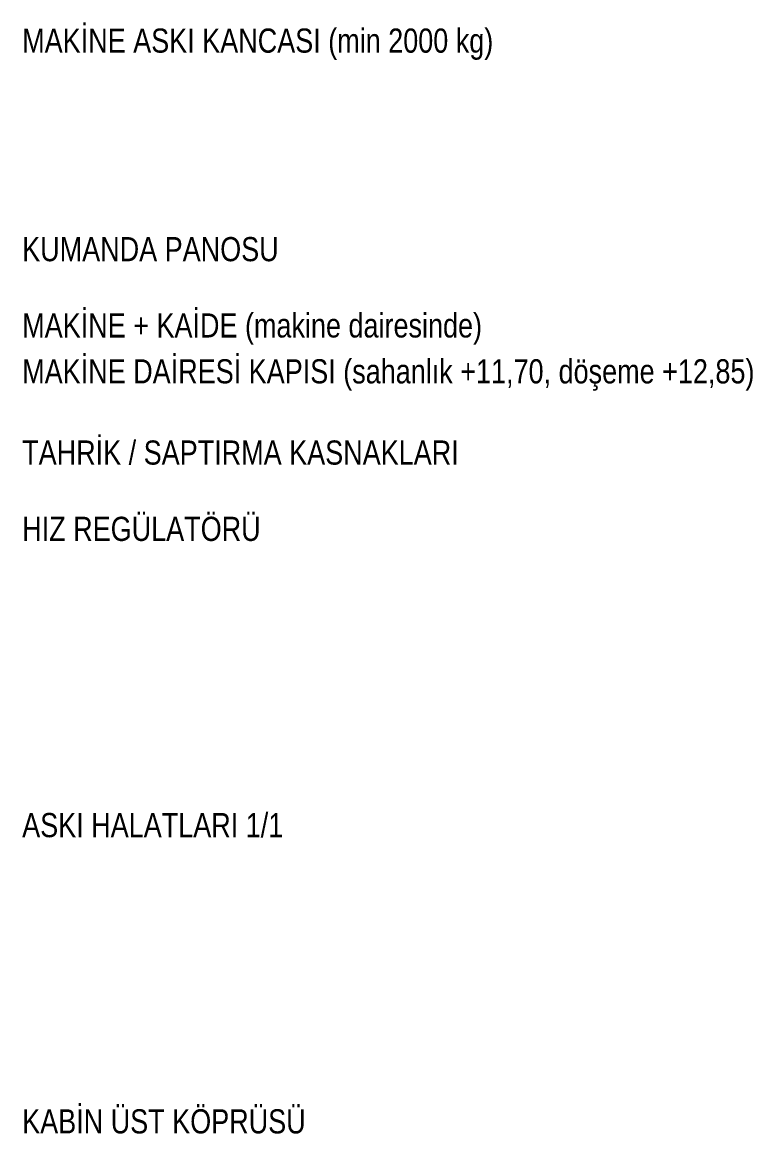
# Model space of a CAD drawing. Header units: centimetres. Extents: x 0 to 12993, y -30 to 2970.
# Drawn here: x 9507.7 to 9795, y 1882.1 to 2319.2 of the extents above; entities that cross this region are included whole.
import ezdxf
from ezdxf.enums import TextEntityAlignment as Align

# ---------------------------------------------------------------- set-up
doc = ezdxf.new("R2010")
doc.units = ezdxf.units.CM
doc.layers.add('SCOTT-YAZI', color=4, linetype='CONTINUOUS')
doc.styles.get("Standard").update_dxf_attribs({"font": 'arial.ttf', "width": 0.8})

msp = doc.modelspace()

# ---------------------------------------------------------------- texts
at = {"layer": 'SCOTT-YAZI', "width": 0.8}
for s, p in [('MAKİNE ASKI KANCASI (min 2000 kg)', (9507.72, 2312)), ('KUMANDA PANOSU', (9507.72, 2230)), ('MAKİNE + KAİDE (makine dairesinde)', (9507.72, 2200)), ('MAKİNE DAİRESİ KAPISI (sahanlık +11,70, döşeme +12,85)', (9507.72, 2181.95)), ('TAHRİK / SAPTIRMA KASNAKLARI', (9507.72, 2150)), ('HIZ REGÜLATÖRÜ', (9507.72, 2120)), ('ASKI HALATLARI 1/1', (9507.72, 2003.5)), ('KABİN ÜST KÖPRÜSÜ', (9507.72, 1887))]:
    msp.add_text(s, height=9.5, dxfattribs=at).set_placement(p, align=Align.MIDDLE_LEFT)

doc.saveas('drawing.dxf')
